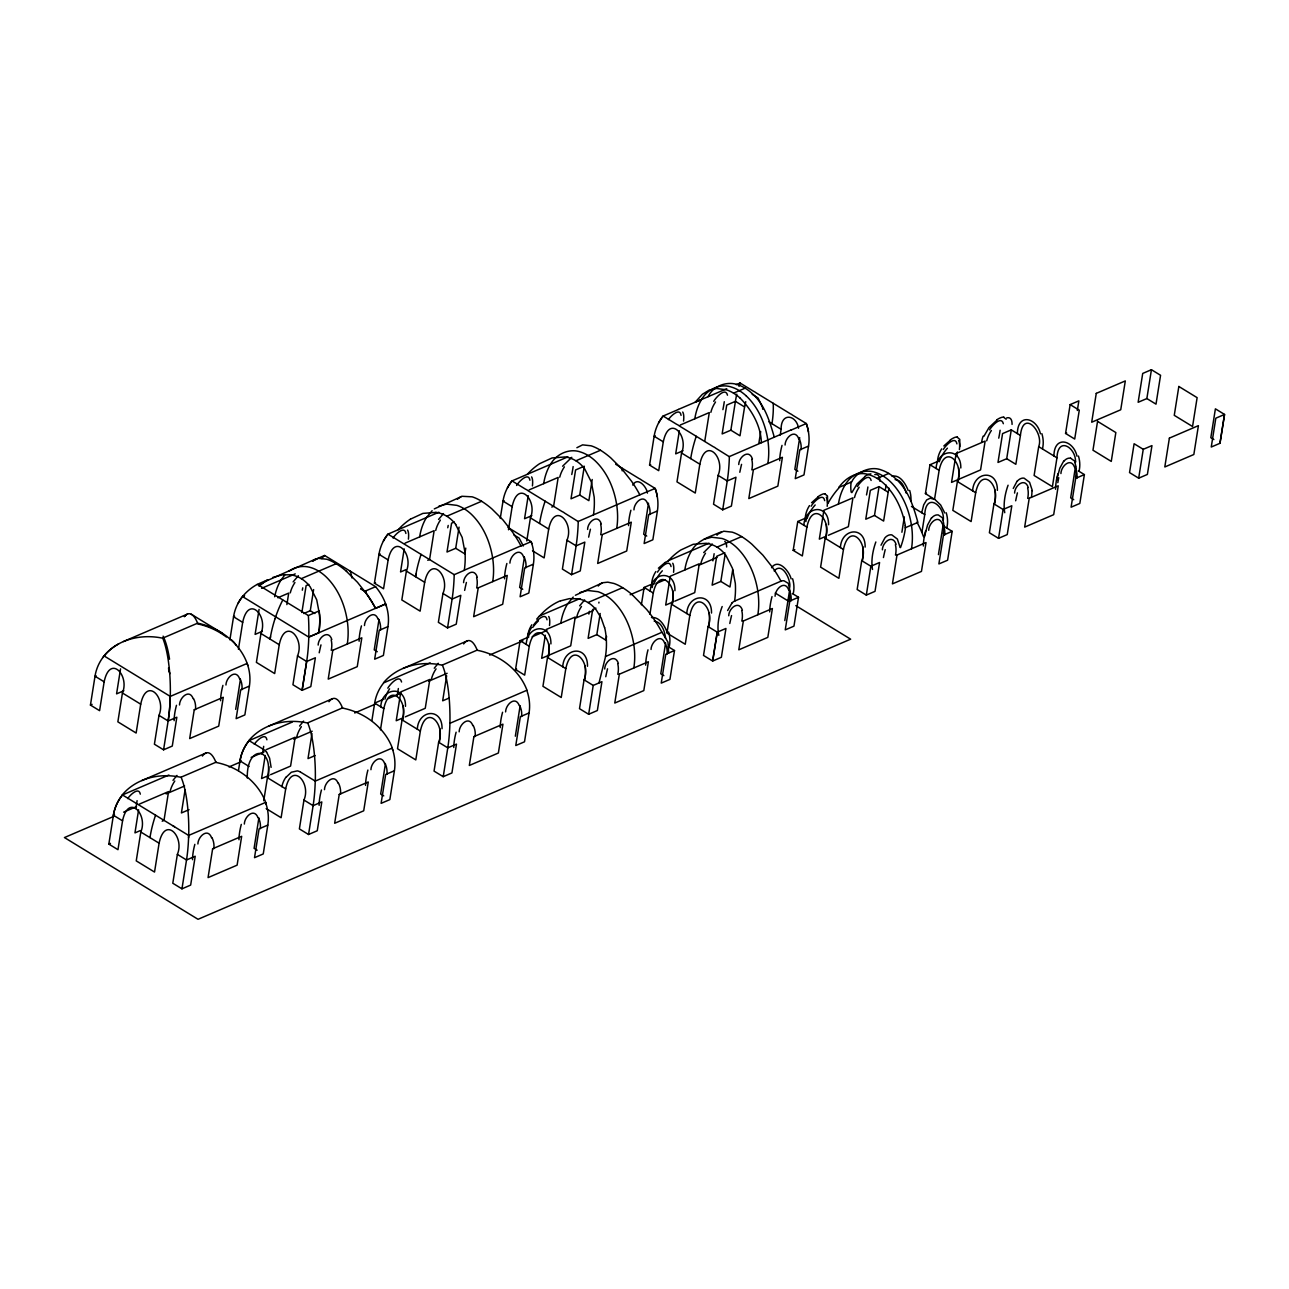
<?xml version="1.0" encoding="UTF-8"?>
<svg xmlns="http://www.w3.org/2000/svg" width="1289" height="1289" viewBox="0 0 1289 1289"><rect width="100%" height="100%" fill="white"/><g stroke="black" fill="none" stroke-linecap="round" stroke-linejoin="round"><path stroke-width="1.5" d="M578.229 521.578L564.663 513.119A11.73 9.12 84.1 0 0 562.149 511.588L528.087 490.755A11.73 9.12 84.1 0 0 525.574 489.208L512.007 480.91L510.798 482.457A58.166 49.804 19.3 0 0 507.415 487.887A57.86 49.53 19.3 0 0 503.016 501.099L500.261 518.42M729.365 456.709L715.798 448.25A11.73 9.12 84.1 0 0 713.284 446.719L679.222 425.886A11.73 9.12 84.1 0 0 676.709 424.339L663.142 416.025L662.014 417.491A58.166 49.804 19.3 0 0 658.55 423.018A57.86 49.53 19.3 0 0 654.135 436.23L649.575 465.087L658.711 470.678L663.287 441.821C669.12 413.624 689.019 435.505 681.559 452.987L676.983 481.86L695.27 493.043L699.83 464.201C705.647 435.972 725.578 457.869 718.102 475.351L713.542 504.225L722.694 509.832L731.395 506.078L735.971 477.22L727.238 480.958L718.102 475.367M169.632 672.423A59.648 15.259 89.9 0 1 170.277 696.447L170.196 698.815A58.005 14.84 89.9 0 1 168.134 720.97L163.574 749.811L154.406 744.22L158.982 715.363C166.458 697.832 146.527 676.113 140.71 704.181L136.135 733.038L117.863 721.84L122.423 692.999C129.883 675.468 109.952 653.765 104.151 681.817L99.591 710.674L90.439 705.083L95.015 676.226A58.005 49.659 19.3 0 1 104.087 655.924A59.632 51.044 19.3 0 1 118.604 643.904A62.146 53.155 19.3 0 1 162.768 638.216A62.662 16.032 89.9 0 1 168.44 661.563L169.117 666.864A61.034 15.613 89.9 0 1 169.52 671.005L169.745 673.841M122.294 794.83A61.308 52.478 19.3 0 1 181.137 777.348A61.26 15.677 90 0 1 188.726 835.465L188.565 837.834M799.679 437.616L794.83 469.325L797.875 471.194M1075.525 466.151L1070.676 497.844L1073.721 499.713M648.496 503.209L643.694 534.21L646.74 536.063M665.607 642.808L660.79 673.776L663.835 675.645M827.586 503.048L827.49 495.959L824.992 493.993M959.789 446.655L959.773 439.404L957.211 437.245M258.847 818.08L254.094 848.339L257.139 850.208M378.982 619.59L374.229 649.865L377.29 651.735M385.427 763.733L380.674 794.008L383.735 795.877M524.414 557.17L519.66 587.43L522.722 589.299M520.095 705.953L515.342 736.212M761.364 442.691C760.977 426.143 751.761 409.838 740.257 398.253M240.366 679.77L235.694 709.321M789.48 590.99L784.808 620.557M938.44 554.608L943.113 525.058M1038.692 446.622C1044.171 432.588 1023.208 408.355 1020.421 435.44L1015.845 464.298L1006.709 458.707L997.992 462.461L1002.568 433.603L1011.269 429.865L1020.421 435.456M177.366 854.381L186.518 859.989L195.219 856.234L190.659 885.092L181.942 888.83L172.79 883.239L177.366 854.381C184.843 836.915 164.96 814.986 159.095 843.199L154.535 872.057L136.247 860.875L140.807 832.017C148.283 814.519 128.433 792.703 122.552 820.819M260.958 633.511C268.402 616.078 248.503 594.229 242.686 622.345L238.433 649.285M263.746 800.759L267.403 777.686C274.476 746.412 246.312 744.172 247.311 778.04M297.517 655.892L306.669 661.499L315.37 657.761L310.81 686.602L302.093 690.34L292.941 684.749L297.517 655.892C304.961 638.426 285.062 616.658 279.246 644.709L274.67 673.567L256.398 662.385L260.958 633.527L279.246 644.726M303.962 800.05L313.114 805.657L321.815 801.903L317.255 830.761L308.538 834.499L299.386 828.908L303.962 800.05C311.471 782.568 291.459 760.784 285.691 788.852L281.115 817.725L266.162 808.574M442.949 593.472L452.101 599.079L460.801 595.325L456.242 624.182L447.525 627.92L438.373 622.329L442.949 593.472C450.425 576.006 430.542 554.077 424.677 582.274L420.117 611.147L401.83 599.965L406.389 571.108C413.866 553.609 393.967 531.858 388.134 559.909L383.558 588.783L374.422 583.192L378.982 554.334A57.86 49.53 19.3 0 1 383.381 541.106A58.166 49.804 19.3 0 1 386.781 535.692L387.973 534.129L438.888 512.216M438.631 742.238L447.782 747.846L456.483 744.107L451.923 772.949L443.207 776.687L434.055 771.096L438.631 742.238C446.123 724.772 426.208 702.827 420.359 731.056L415.799 759.914L397.511 748.732L402.071 719.874C409.548 702.392 389.681 680.608 383.816 708.692L380.464 729.864M526.766 540.961L530.423 517.872C537.867 500.406 517.952 478.606 512.152 506.69L508.494 529.779M584.062 679.819L593.23 685.426L601.931 681.672L597.355 710.529L588.638 714.267L579.502 708.676L584.062 679.819C591.554 662.353 571.655 640.407 565.807 668.637L561.231 697.494L542.943 686.312L547.519 657.454C554.979 639.972 535.128 618.172 529.247 646.256L524.671 675.13L515.536 669.539L520.112 640.681L528.812 636.943M571.559 574.701L576.119 545.843L584.835 542.105L580.259 570.946L571.543 574.685L562.407 569.094L566.967 540.236C574.475 522.77 554.447 500.986 548.695 529.038L544.135 557.911L532.502 550.79M671.537 604.219L689.824 615.417L685.249 644.258L666.961 633.076L671.537 604.219C678.997 586.753 659.162 564.92 653.265 593.037M668.685 653.024L667.976 642.164L661.998 632.271L605.572 656.488L599.014 682.928M708.08 626.583L717.248 632.19L712.656 661.031L721.373 657.293L725.949 628.452L717.232 632.19L712.672 661.048L703.52 655.44L708.08 626.583C715.572 609.101 695.641 587.333 689.824 615.401M861.729 560.651L870.881 566.242L879.581 562.503L875.022 591.345L866.305 595.099L857.153 589.492L861.729 560.651C869.205 543.168 849.306 521.223 843.457 549.452L838.881 578.31L820.61 567.128L825.169 538.27C832.646 520.788 812.715 499.02 806.898 527.088L802.338 555.946L793.186 550.355L797.762 521.513L806.479 517.759L805.867 521.61M998.54 538.351L1003.1 509.477L1011.817 505.739L1007.241 534.597L998.524 538.335L989.388 532.744L993.948 503.886C1001.44 486.42 981.541 464.475 975.676 492.704L971.116 521.562L952.829 510.38L957.389 481.522C964.865 464.008 944.982 442.24 939.133 470.324L934.557 499.197L940.616 504.934L944.756 512.941M120.538 668.862L116.574 693.869L123.825 690.743M266.211 804.497L265.534 802.435L188.645 835.433L122.471 794.942A58.134 49.772 19.3 0 0 113.384 815.244L122.552 820.835L117.976 849.693L108.84 844.102L113.4 815.244A58.005 49.659 19.3 0 1 121.198 796.602L122.471 794.942L168.923 775.011M138.616 809.798L134.958 832.887L140.404 830.551M185.068 789.867L181.411 812.956L189.032 809.669M181.958 888.846L186.518 859.989A58.053 14.856 90 0 0 188.645 835.433M229.893 639.843L233.551 616.754A57.86 49.53 19.3 0 1 237.949 603.542A58.166 49.804 19.3 0 1 241.349 598.112L242.541 596.565A59.616 51.044 19.3 0 1 257.172 584.433M259.073 609.391L255.109 634.397L262.36 631.288M249.405 686.07L244.862 714.928L236.129 718.666L240.705 689.808L249.405 686.07A58.053 49.707 19.3 0 0 247.134 663.416A59.648 51.061 19.3 0 0 235.355 644.21L234.389 643.163A61.034 52.253 19.3 0 0 231.311 640.166L226.88 636.46A62.662 53.655 19.3 0 0 197.62 623.167A62.146 15.935 -90 0 0 186.003 614.966A59.632 15.259 90 0 0 184.343 616.706A59.503 15.226 90 0 1 186.003 614.982M238.481 770.532L239.996 760.913A58.005 49.659 19.3 0 1 247.794 742.271L249.067 740.611L292.313 722.049M286.883 604.622L288.72 593.085L277.828 597.758M265.212 755.467L261.554 778.556L268.805 775.43M267.806 825.089L263.246 853.946L254.513 857.684L259.089 828.827L267.806 825.089A58.053 49.707 19.3 0 0 265.534 802.435M301.868 612.533L306.121 585.609L308.844 584.449M303.737 613.532L310.278 610.728L313.614 589.556M306.653 661.499L302.093 690.34L306.669 661.499A58.053 14.856 90 0 0 308.78 637.088A59.503 15.226 90 0 0 308.377 615.804M311.97 733.602L308.007 758.609L315.08 755.58M308.554 834.499L313.114 805.641A58.053 14.856 90 0 0 315.241 781.102L392.13 748.103L392.807 750.166M371.925 720.422L374.664 703.101A58.053 49.707 19.3 0 1 383.735 682.816L430.188 662.868M387.941 626.599L383.397 655.457L374.664 659.195L379.24 630.337L387.941 626.599A58.053 49.707 19.3 0 0 385.701 604.074A59.503 50.948 19.3 0 0 375.76 586.882M404.198 548.888L400.541 571.978L405.987 569.641M394.402 770.758L389.842 799.615L381.109 803.353L385.685 774.496L394.402 770.758A58.053 49.707 19.3 0 0 392.13 748.103M454.292 522.013L451.569 523.189L446.993 552.03L455.71 548.292L459.061 527.137M447.541 627.936L452.101 599.063A58.053 14.856 90 0 0 454.211 574.668L464.33 570.318M465.764 548.115L464.846 553.883L455.71 548.292M446.639 675.807L442.675 700.813L449.217 698.01M443.223 776.703L447.782 747.846A58.053 14.856 90 0 0 449.909 723.306A61.26 15.677 90 0 0 442.417 665.221A61.26 52.462 19.3 0 0 383.558 682.687M528.216 495.669L524.559 518.742L531.825 515.632M533.388 564.179L528.828 593.037L520.095 596.775L524.671 567.917L533.388 564.179A58.053 49.707 19.3 0 0 531.149 541.638L507.963 527.459M529.07 712.946L524.51 741.803L515.777 745.541L520.353 716.684L529.07 712.946A58.053 49.707 19.3 0 0 526.798 690.308L449.909 723.306M545.311 635.235L541.654 658.325L570.705 645.853L575.265 617.012L546.23 629.467M579.728 495.073L584.304 466.215L575.587 469.953L571.011 498.811L579.728 495.073L588.864 500.664L592.215 479.492M595.953 608.134L592.682 609.536L588.106 638.377L596.823 634.639L600.175 613.483M588.654 714.283L593.214 685.41M606.571 636.395L605.959 640.23L596.823 634.639M641.39 604.767L644.129 587.446L652.846 583.708L652.234 587.558M657.406 510.943L652.846 539.801L644.129 543.539L648.689 514.682L657.406 510.943A57.876 49.546 19.3 0 0 657.326 496.797A58.166 49.804 19.3 0 0 655.811 490.352L655.166 488.418L641.584 480.104A11.73 6.026 54.1 0 0 639.07 478.557L615.675 464.233M649.914 614.208L653.265 593.037L644.129 587.446M679.351 430.784L675.694 453.873L682.961 450.763M704.729 441.402L709.304 412.561L680.27 425.016M674.501 650.526L669.942 679.384L661.225 683.122L665.785 654.264L674.501 650.526L668.411 646.804M730.863 430.188L739.999 435.795L744.575 406.937L735.423 401.346L726.722 405.084L722.146 433.942L730.863 430.188L735.423 401.346A57.86 14.807 90 0 1 736.776 394.16M722.694 509.832L727.254 480.974A57.876 14.807 90 0 0 728.913 466.07A58.359 14.936 90 0 0 729.365 456.564L790.995 429.962M724.869 552.788L716.7 556.3L712.124 585.158L720.841 581.42L725.111 554.479M732.732 569.69L729.977 587.011L720.841 581.42M758.883 443.126L760.703 431.573M780.216 435.07L781.118 429.301L768.937 421.841M808.541 446.075L803.982 474.932L795.249 478.67L799.824 449.813L808.541 446.075A57.876 49.546 19.3 0 0 808.461 431.928A58.166 49.804 19.3 0 0 806.946 425.483L806.302 423.533L792.719 415.235A11.73 6.026 54.1 0 0 790.205 413.688L756.16 392.855A11.73 6.026 54.1 0 0 753.646 391.324L740.063 383.01L736.261 384.654M798.519 597.29L793.96 626.148L785.243 629.886L789.803 601.028L798.519 597.29L792.429 593.568M874.49 515.471L879.05 486.614L888.185 492.205L883.626 521.062L874.49 515.471L865.773 519.209L870.333 490.352L879.05 486.614M866.321 595.099L870.865 566.242M901.897 532.244L904.33 516.857M921.699 512.716L923.714 504.805L926.614 499.971L930.191 498.199L934.622 499.359L925.421 493.606L929.981 464.749L938.698 461.011M922.006 531.89L924.745 514.569C925.873 491.512 944.869 505.691 943.306 519.934M952.152 531.342L947.608 560.216L938.875 563.938L943.451 535.096L952.152 531.342L943.016 525.751M1006.709 458.707L1011.269 429.865M1056.964 457.821L1052.404 486.678L1034.116 475.48L1038.692 446.639L1056.964 457.821C1057.915 435.36 1076.573 448.201 1075.477 462.429M1070.144 404.601L1079.28 410.192L1074.704 439.033L1065.568 433.442L1070.144 404.601L1078.861 400.863L1077.33 410.466M1084.387 474.594L1079.828 503.451L1071.095 507.189L1075.671 478.332L1084.387 474.594L1078.297 470.872M1146.856 398.559L1151.431 369.701L1160.567 375.292L1156.007 404.15L1146.856 398.559L1138.139 402.297L1142.715 373.439L1151.431 369.701M1138.686 478.187L1143.246 449.329L1151.963 445.591L1147.387 474.433L1138.686 478.187L1129.535 472.58L1134.111 443.738L1143.262 449.329M1219.974 443.303L1224.55 414.446L1215.817 418.184L1211.257 447.025L1219.974 443.287L1224.534 414.43L1215.398 408.839L1210.822 437.696L1213.867 439.565M270.11 639.118L270.513 636.653A98.222 53.155 -58.5 0 1 275.008 618.736M415.541 576.699L415.96 574.233A98.222 53.155 -58.5 0 1 420.456 556.3L421.1 554.399M885.14 490.336L886.252 485.163M1017.375 433.587C1017.569 412.496 1036.904 417.652 1040.432 433.813M1053.919 455.952C1054.112 434.86 1073.447 440 1076.992 456.177M380.754 706.839C381.673 687.327 405.89 684.813 405.503 706.34M417.314 729.203C418.216 709.691 442.449 707.162 442.046 728.704M526.202 644.419C527.104 624.907 551.338 622.394 550.935 643.92M562.745 666.784C563.647 647.271 587.897 644.742 587.494 666.284M650.22 591.184C651.122 571.672 675.355 569.158 674.953 590.684M686.779 613.548C687.665 594.036 711.915 591.506 711.512 613.048M744.575 406.921L745.767 401.685M781.118 429.285C780.908 412.093 796.312 414.671 798.568 428.238M803.853 525.235C804.755 505.723 828.988 503.209 828.585 524.736M840.412 547.599C841.314 528.087 865.547 525.558 865.145 547.1M888.202 492.189L889.023 488.193M936.088 468.487C936.99 448.975 961.207 446.461 960.821 467.988M972.631 490.851C973.533 471.339 997.767 468.809 997.38 490.352M270.303 637.894L270.513 636.653M415.735 575.474L415.96 574.233M708.112 396.658C713.01 385.975 727.189 380.69 738.13 384.863A43.923 29.357 66.8 0 1 751.89 393.274C764.876 404.52 769.694 421.455 774.286 437.148M924.358 537.03L927.581 524.961L931.431 517.888M1056.577 480.265L1059.8 468.197L1063.651 461.14M179.509 704.954C179.574 697.591 189.435 688.326 193.189 698.719M225.962 685.007C226.026 677.66 235.887 668.395 239.641 678.787M197.894 843.973C197.974 836.625 207.819 827.361 211.573 837.753M244.346 824.042C244.427 816.678 254.271 807.413 258.026 817.806M364.481 625.536C364.561 618.188 374.406 608.924 378.16 619.316M324.49 789.641C324.554 782.278 334.415 773.013 338.169 783.406M370.942 769.694C371.006 762.347 380.867 753.082 384.621 763.475M459.158 731.83C459.238 724.482 469.083 715.218 472.837 725.61M509.912 563.116C509.993 555.768 519.854 546.504 523.592 556.896M505.61 711.899C505.675 704.535 515.536 695.27 519.29 705.679M633.946 509.88C634.011 502.533 643.872 493.268 647.61 503.661M651.042 649.479C651.122 642.115 660.983 632.851 664.721 643.243M785.082 445.011C785.146 437.664 795.007 428.399 798.745 438.792M775.076 596.243C775.14 588.88 785.001 579.615 788.739 590.008M928.708 530.295C928.773 522.931 938.634 513.683 942.388 524.075M1060.928 473.546C1061.008 466.183 1070.853 456.918 1074.607 467.311M318.157 645.08C318.222 637.475 328.502 629.096 331.837 639.553M463.589 582.644C463.653 575.039 473.933 566.677 477.268 577.134M587.607 529.425C587.687 521.819 597.967 513.441 601.286 523.898M604.718 669.007C604.783 661.402 615.062 653.04 618.398 663.481M738.742 464.539C738.823 456.934 749.102 448.572 752.422 459.029M728.736 615.771C728.817 608.166 739.096 599.804 742.416 610.261M882.385 549.823C882.449 542.218 892.729 533.855 896.064 544.312M1014.604 493.075C1014.669 485.47 1024.948 477.107 1028.284 487.548M275.024 618.736L275.669 616.819A71.33 38.606 -58.5 0 1 282.71 600.11M696.253 436.294L695.625 438.196A99.011 53.574 -58.5 0 0 690.711 458.578M155.566 815.196L154.889 817.21A99.011 53.574 -58.5 0 0 149.975 837.608M545.118 501.163L544.49 503.081A99.011 53.574 -58.5 0 0 539.575 523.447M881.015 545.215L884.899 537.884A12.02 8.25 -78.7 0 1 891.827 534.871L897.353 539.044L900.109 547.422M1013.251 488.467L1017.118 481.135M727.608 610.551L731.862 603.188M983.894 436.294L989.001 427.545L996.816 420.246M851.836 492.656L857.056 483.939L864.581 476.994M632.786 485.099C637.668 476.14 646.772 487 647.432 493.107M774.173 570.979C782.471 561.118 791.188 580.372 789.706 587.381M771.547 567.74C778.411 557.783 789.577 571.72 791.124 578.874M293.119 581.887L298.387 575.716M172.984 780.361L176.98 775.414M299.58 726.029L303.576 721.067M438.566 519.451L443.497 513.586M387.796 688.165C389.874 684.427 399.606 673.615 401.572 682.01M562.584 466.231L571.8 457.321M434.248 668.234L438.244 663.271M713.719 401.362C715.798 397.624 725.53 386.797 727.495 395.191M579.679 605.798L584.626 599.933M703.697 552.578L712.269 544.006M857.346 486.63C859.425 482.892 869.14 472.08 871.122 480.459M989.565 429.865C991.644 426.143 1001.376 415.316 1003.341 423.71M533.453 625.391C535.499 621.652 545.505 611.131 547.035 619.816M657.471 572.171C659.517 568.417 669.523 557.895 671.053 566.58M811.119 506.223C813.166 502.468 823.172 491.963 824.686 500.648M943.339 449.474C945.385 445.72 955.391 435.199 956.905 443.883M281.066 579.969L284.643 575.184M426.498 517.534L432.121 510.702M694.803 418.796A67.769 45.292 66.8 0 1 701.635 399.413C707.548 389.069 720.567 382.994 732.071 387.264A43.939 29.357 66.8 0 1 746.331 395.981M516.599 485.47C518.645 481.796 528.522 471.661 529.94 480.233M286.561 776.816L291.33 772.24L297.292 770.886A12.004 9.281 82.5 0 1 300.418 772.079M102.814 657.583L104.087 655.924A59.503 50.948 19.3 0 1 118.604 643.92M393.064 538.029C395.127 534.484 404.746 525.122 405.906 533.469M127.724 798.6C129.818 795.249 138.938 786.258 140.308 794.153M254.32 744.252C256.414 740.917 265.534 731.91 266.904 739.805M668.459 419.586C670.522 416.121 680.012 407.131 681.059 415.364M536.691 619.107L539.398 615.997L579.953 598.595M811.587 502.726L818.064 496.99M943.822 445.978L950.283 440.242M658.389 568.207L665.205 562.407M573.234 597.049L567.611 603.88A67.769 45.292 66.8 0 0 560.779 623.248M576.876 447.718L582.58 444.866L591.071 445.801A40.442 15.758 47.3 0 1 600.481 450.232A40.442 15.758 47.3 0 1 610.712 457.821L621.814 468.874L631.433 481.103A69.735 27.182 47.3 0 1 639.843 494.831L655.166 488.418A58.359 49.965 19.3 0 1 657.326 496.797M717.989 534.065L723.693 531.213L732.184 532.148A40.442 15.758 47.3 0 1 741.594 536.578A40.442 15.758 47.3 0 1 751.841 544.167L762.943 555.221L772.562 567.45A69.735 27.182 47.3 0 1 780.973 581.194A11.939 8.282 -83 0 1 784.018 580.791L789.416 584.03M288.849 571.333C295.197 566.419 303.93 565.21 311.487 567.788A43.939 29.357 66.8 0 1 325.73 576.505C337.815 588.026 344.662 604.154 347.224 620.444A67.785 45.292 66.8 0 1 347.273 644.017M434.28 508.913L461.994 496.281L472.177 496.829A40.442 15.774 47.3 0 1 481.603 501.276A40.442 15.774 47.3 0 1 491.818 508.849L502.936 519.902L512.539 532.131A69.735 27.182 47.3 0 1 520.965 545.859L464.346 570.173M575.393 595.26L602.172 582.982M410.466 519.145L422.921 513.393L435.94 512.378M721.212 531.89C710.642 536.498 697.703 539.753 691.645 550.645A67.769 45.292 66.8 0 0 684.797 570.012M346.564 571.381A40.442 15.774 47.3 0 0 326.745 559.249L318.254 558.314L312.55 561.166A61.469 23.959 47.3 0 1 313.775 560.103L324.602 555.462L375.598 586.672L364.771 591.313A68.22 26.602 47.3 0 1 375.566 608.392L385.669 603.945L386.362 606.007M461.22 496.571L457.982 498.746A69.735 27.182 47.3 0 0 457.466 499.31M315.773 558.991L265.035 581.565A61.469 50.497 -80.6 0 1 268.176 579.679L257.349 584.336L308.361 615.53L319.189 610.889A68.22 56.039 -80.6 0 1 318.834 632.738L308.78 637.088L242.541 596.565A58.601 50.174 19.3 0 0 237.949 603.542M123.486 641.519L187.485 614.047M243.25 596.195L244.523 595.647M261.603 588.316L295.229 573.879M507.415 487.887A58.359 49.965 19.3 0 1 512.007 480.91L567.901 456.838M678.465 409.386L726.722 388.73M242.622 596.469L244.443 595.744M678.385 409.483L663.142 416.025A58.359 49.965 19.3 0 0 658.55 423.018M701.651 399.429L695.19 402.2L702.392 394.289L709.143 390.148L716.539 388.456L726.529 389.842A43.923 29.357 66.8 0 1 740.289 398.253M162.785 638.119L197.636 623.167M272.672 577.488L282.388 574.813L290.508 574.797A40.442 33.224 -80.6 0 1 301.32 578.648L336.171 563.696M446.751 516.228L481.603 501.276M527.362 474.271A69.735 57.28 -80.6 0 1 539.608 463.686L552.079 457.949L565.098 456.934A40.442 33.224 -80.6 0 1 575.925 460.785L600.481 450.248M733.522 393.145L745.155 388.166M96.111 675.758L95.015 676.226L104.151 681.817M234.646 616.287L233.551 616.754L242.686 622.361M380.078 553.867L378.982 554.334L388.134 559.925M405.117 543.12L434.151 530.665L429.575 559.507L427.771 560.296M504.096 500.631L503.016 501.099L512.152 506.69M529.135 489.884L558.169 477.429L553.609 506.271L551.789 507.06M655.231 435.763L654.135 436.23L663.287 441.821M90.439 705.083L92.083 704.374M374.422 583.192L375.502 582.725M649.575 465.087L650.655 464.62M104.087 655.924L170.277 696.414L247.15 663.416L247.842 665.478M309.424 636.814L385.04 604.219M576.102 545.843A57.876 14.807 90 0 0 577.778 530.939A58.359 14.936 90 0 0 578.245 521.433L639.86 494.831M521.046 545.988L531.149 541.638L531.793 543.587M791.059 430.091L806.302 423.533A58.359 49.965 19.3 0 1 808.461 431.928M158.982 715.363L168.134 720.97L176.835 717.216L172.275 746.073L163.558 749.811M141.871 780.554L205.886 753.082M268.466 726.206L332.465 698.735M403.135 668.411L467.15 640.939M668.459 560.602L709.031 543.185M181.169 777.138L216.036 762.186M307.765 722.807L342.616 707.854M442.433 664.995L477.301 650.059M560.699 600.819L569.4 598.644L578.068 598.805A40.297 33.095 -80.6 0 1 587.977 602.527L622.619 587.671M668.475 560.618A69.735 57.28 -80.6 0 1 680.737 550.032L693.192 544.296L706.227 543.281A40.442 33.224 -80.6 0 1 717.038 547.132L741.61 536.595M877.148 478.412L888.766 473.434M113.4 815.244L114.495 814.777M139.534 804.03L168.569 791.575L163.993 820.416L162.188 821.206M249.131 766.504L239.996 760.913L241.091 760.446M266.13 749.699L295.165 737.227L290.589 766.085L270.626 774.657M383.381 699.363L374.664 703.101L383.816 708.692M114.367 816.13L64.45 837.56L198.039 919.299L850.627 639.183L795.829 605.653M123.615 812.167L136.553 806.608M166.136 793.911L184.617 785.984M228.991 766.939L240.076 762.17M251.162 757.416L264.116 751.858M293.683 739.161L312.18 731.217M354.701 712.978L375.035 704.245M387.973 698.686L400.911 693.144M428.641 681.237L447.122 673.293M489.643 655.054L522.931 640.762M532.164 636.798L546.955 630.45M574.685 618.543L593.182 610.615M630.144 594.745L644.935 588.396M656.037 583.627L665.269 579.663M698.557 565.388L717.038 557.444M108.84 844.102L110.467 843.393M403.489 717.635L396.222 720.744L400.798 691.887L429.833 679.432L425.257 708.289L405.294 716.845M515.536 669.539L516.631 669.072M672.939 601.979L665.688 605.089L670.248 576.231L699.283 563.776L694.723 592.618L674.759 601.19M793.186 550.355L794.83 549.662M824.767 536.804L819.321 539.14L823.88 510.299L852.931 497.828L848.355 526.685L828.392 535.257M925.421 493.606L926.501 493.139M1065.568 433.442L1066.664 432.975M734.633 601.093L780.989 581.194M892.052 476.237C900.189 474.32 905.845 484.293 908.213 490.577M438.969 506.126L446.574 504.112L456.918 505.369A43.939 29.357 66.8 0 1 471.162 514.085C483.246 525.606 490.094 541.718 492.656 558.024A67.785 45.292 66.8 0 1 492.704 581.597M704.1 539.237L711.721 537.223L722.066 538.48A43.939 29.357 66.8 0 1 736.309 547.197C748.393 558.717 755.241 574.846 757.819 591.135A67.769 45.292 66.8 0 1 757.851 614.708M580.082 592.473L587.687 590.459L598.032 591.715A43.939 29.357 66.8 0 1 605.298 595.099A43.939 29.357 66.8 0 1 612.259 600.416C624.375 611.921 631.223 628.065 633.785 644.371A67.769 45.292 66.8 0 1 633.834 667.944M651.493 617.56C659.501 616.593 664.705 625.809 667.106 632.109M895.146 479.621C901.72 479.83 904.733 487.677 906.135 493.043M654.184 621.137C661.982 621.926 664.802 631.852 665.591 638.361M752.196 394.305L758.029 397.963L762.331 407.018M1003.728 417.298L1006.145 419.231M513.731 534.774L519.145 538.093L523.302 545.956M1070.579 458.191L1075.574 461.704M929.981 464.749L939.133 470.34M957.389 481.522L975.676 492.704M993.948 503.886L1003.116 509.493M911.452 506.432L924.745 514.569M797.762 521.513L806.898 527.104M825.169 538.27L843.457 549.468M681.543 453.003L699.83 464.201M775.269 593.085L788.965 601.464M530.423 517.872L548.695 529.07M566.967 540.236L576.135 545.843M454.227 574.668L387.973 534.129A58.359 49.965 19.3 0 0 383.381 541.122M406.389 571.108L424.677 582.29M520.112 640.681L529.247 646.272M547.519 657.454L565.79 668.637M360.856 588.767L365.818 591.796M360.872 588.864L365.85 591.909M310.278 610.728L314.838 613.516M402.071 719.874L420.359 731.072M191.255 614.241L222.111 633.108M300.546 772.111L315.241 781.102M267.403 777.686L285.691 788.868M122.423 692.999L140.71 704.181M140.807 832.017L159.095 843.199M632.029 594.551L646.707 609.52A65.385 25.474 47.3 0 1 661.869 632.222M346.387 571.269L357.504 582.322L367.107 594.551A69.735 27.182 47.3 0 1 375.518 608.279M746.299 395.965C758.415 407.469 765.263 423.614 767.825 439.92A67.769 45.292 66.8 0 1 767.857 463.492M235.371 644.21L236.322 645.257M943.339 518.468L938.344 514.956A12.02 8.04 -79.6 0 0 931.544 518.097M266.581 752.099L269.594 758.141L271.109 767.374M455.581 524.397L462.171 537.4L465.023 552.53A69.735 57.28 -80.6 0 1 464.314 570.173M604.525 627.63L601.206 618.108L596.227 609.923A40.297 33.095 -80.6 0 0 587.993 602.527M762.508 407.775L762.798 409.29M911.452 525.203C908.874 508.897 902.026 492.736 889.926 481.232A43.939 29.357 66.8 0 0 875.698 472.531C864.194 468.278 851.143 474.32 845.278 484.712A67.769 45.292 66.8 0 0 838.43 504.063M1032.344 490.674L1029.573 482.279L1024.046 478.138A12.02 8.25 -78.7 0 0 1017.198 481.264M773.174 403.28L773.271 404.875A99.011 53.574 -58.5 0 1 771.95 423.727M622.039 468.149L622.136 469.647A99.011 53.574 -58.5 0 1 622.184 470.839M403.248 706.05A33.385 13.76 83.4 0 1 403.006 719.391M439.775 728.398A33.417 13.744 83.4 0 1 439.533 741.723M548.679 643.614A33.385 13.76 83.4 0 1 548.437 656.971M585.206 665.978A33.417 13.744 83.4 0 1 584.964 679.303M668.572 631.948A33.417 27.552 39.3 0 1 669.152 647.094M672.697 590.378A33.385 13.76 83.4 0 1 672.455 603.735M709.224 612.742A33.417 13.744 83.4 0 1 708.982 626.067M792.606 578.729A33.417 27.552 39.3 0 1 793.17 593.858M826.33 524.446A33.385 13.76 83.4 0 1 826.104 537.787M862.857 546.794A33.417 13.744 83.4 0 1 862.631 560.119M909.663 490.416A33.385 27.504 39.4 0 1 910.936 501.05M946.239 512.78A33.417 27.552 39.3 0 1 946.803 527.91M526.992 690.26A61.26 52.462 19.3 0 0 477.252 650.284A61.26 15.677 90 0 0 463.653 643.936M473.192 725.417A28.632 22.783 -29.8 0 1 475.158 736.502M453.792 747.539A28.632 9.829 -71.8 0 1 456.113 732.2M519.644 705.486A28.632 22.783 -29.8 0 1 521.61 716.571M500.245 727.608A28.632 9.829 -71.8 0 1 502.565 712.253M398.349 688.519A28.632 4.415 -75.7 0 1 396.98 696.463M384.944 699.154A28.632 19.77 -41.3 0 1 389.6 688.809M431.396 679.206A28.632 19.77 -41.3 0 1 436.053 668.878M605.782 676.725A28.632 4.415 -75.7 0 1 607.538 668.814M617.753 663.835A28.632 21.091 -46.4 0 1 617.818 674.324M604.67 627.566A65.385 53.719 -80.6 0 1 605.459 656.472M527.636 637.088A28.632 22.783 -29.8 0 1 531.809 624.778M548.711 616.464A28.632 8.491 -67.1 0 1 549.517 625.503M532.728 627.421A23.218 11.633 -43.4 0 1 538.399 620.927M539.495 616.11A65.385 53.687 -80.6 0 1 560.667 600.658M527.072 638.103A32.87 24.362 -36.1 0 1 531.535 627.534M665.076 643.066A28.632 22.783 -29.8 0 1 667.041 654.135M645.692 665.188A28.632 9.829 -71.8 0 1 647.996 649.833M589.395 611.308A28.632 4.415 -75.7 0 1 588.864 614.096M576.827 616.787A28.632 19.77 -41.3 0 1 581.484 606.442M598.95 602.156A32.87 7.508 -71 0 1 598.869 603.026M729.8 623.489A28.632 4.415 -75.7 0 1 731.556 615.578M741.771 610.599A28.632 21.091 -46.4 0 1 741.836 621.105M731.814 603.091A11.939 8.282 -83 0 1 734.601 601.173M734.601 601.093A69.735 57.28 -80.6 0 0 735.326 583.434L732.458 568.32L725.868 555.317A40.442 33.224 -80.6 0 0 717.055 547.132M718.827 635.316A29.985 13.889 -73.2 0 1 722.178 606.523M651.718 583.127A28.632 22.783 -29.8 0 1 655.827 571.543M672.729 563.245A28.632 8.491 -67.1 0 1 673.551 572.284M665.156 562.649A11.891 3.69 -40.2 0 1 668.201 560.957M653.829 584.352A29.969 17.659 -42.5 0 1 662.337 570.801M789.094 589.83A28.632 22.783 -29.8 0 1 791.059 600.9M769.71 611.953A28.632 9.829 -71.8 0 1 772.014 596.598M788.449 584.739A29.985 21.704 -57.5 0 1 789.351 600.013M714.138 553.722A28.632 4.415 -75.7 0 1 712.881 560.86M700.862 563.551A28.632 19.77 -41.3 0 1 705.502 553.207M724.772 541.461A29.969 9.813 -59.4 0 1 726.642 546.971M883.432 557.557A28.632 4.415 -75.7 0 1 885.205 549.646M895.404 544.651A28.632 21.091 -46.4 0 1 895.484 555.156M905.442 528.039A80.514 66.77 -80.9 0 1 900.512 547.616M872.524 569.464A30.324 13.132 -73 0 1 875.843 541.976M911.468 525.203A67.769 45.292 66.8 0 1 911.5 548.776M827.957 503.338A80.514 65.546 -80 0 1 839.042 487.79M818.096 496.652A12.02 4.044 -43.1 0 1 825.218 493.735M807.027 518.516A30.324 18.642 -42 0 1 815.18 504.95M805.303 517.904A28.632 22.783 -29.8 0 1 809.476 505.594M826.362 497.296A28.632 8.491 -67.1 0 1 827.184 506.319M942.726 523.882A28.632 22.783 -29.8 0 1 944.708 534.967M923.343 546.004A28.632 9.829 -71.8 0 1 925.663 530.649M916.946 522.126A80.514 30.662 47.9 0 1 923.44 536.53M942.501 519.048A30.324 22.139 -54.7 0 1 943.274 534.033M851.159 492.189A80.514 31.871 46.5 0 1 851.368 481.619M864.645 476.511A12.02 4.254 -42 0 1 870.913 473.853M874.764 474.594A30.324 9.635 -61.3 0 1 879.823 481.184M867.9 486.984A28.632 4.415 -75.7 0 1 866.514 494.928M854.494 497.602A28.632 19.77 -41.3 0 1 859.135 487.274M632.142 594.616A40.297 15.71 47.3 0 0 613.886 583.45L607.796 582.161L602.898 582.709A65.385 25.49 47.3 0 0 598.209 586.06M716.99 535.257A69.735 27.182 47.3 0 1 717.457 534.629M958.565 467.681A33.385 13.76 83.4 0 1 958.323 481.039M995.092 490.046A33.417 13.744 83.4 0 1 994.85 503.371M1041.883 433.668A33.385 27.504 39.4 0 1 1042.479 448.781M1078.458 456.032A33.417 27.552 39.3 0 1 1079.038 471.162M950.315 439.903A12.02 4.044 -43.1 0 1 957.437 436.987M939.246 461.752A30.324 18.642 -42 0 1 947.415 448.185M937.522 461.156A28.632 22.783 -29.8 0 1 941.695 448.846M958.581 440.548A28.632 8.491 -67.1 0 1 959.403 449.571M957.405 451.956A33.353 3.883 -77 0 1 956.615 456.548M996.864 419.763A12.02 4.254 -42 0 1 1003.873 417.137M1006.709 417.91A30.324 9.635 -61.3 0 1 1012.058 424.419M1000.119 430.236A28.632 4.415 -75.7 0 1 998.749 438.163M986.713 440.838A28.632 19.77 -41.3 0 1 991.37 430.51M981.654 442.353A33.369 27.005 -26.2 0 1 983.12 436.181M1074.962 467.134A28.632 22.783 -29.8 0 1 1076.927 478.203M1055.562 489.256A28.632 9.829 -71.8 0 1 1057.882 473.901M1057.802 482.666A33.272 3.883 -77 0 1 1058.768 477.687M1063.763 461.349A12.02 8.04 -79.6 0 1 1070.579 458.175M1074.736 462.3A30.324 22.139 -54.7 0 1 1075.509 477.284M1015.668 500.793A28.632 4.415 -75.7 0 1 1017.424 492.881M1027.623 487.903A28.632 21.091 -46.4 0 1 1027.704 498.392M1031.893 490.787A33.256 25.989 -34.6 0 1 1031.442 497.055M1004.759 512.7A30.324 13.132 -73 0 1 1008.079 485.212M739.048 385.782A58.359 14.936 90 0 1 740.063 383.01L739.612 384.186A58.166 14.888 90 0 0 738.968 386.023M724.273 401.717A28.632 4.415 -75.7 0 1 722.903 409.644M710.867 412.335A28.632 19.77 -41.3 0 1 715.524 401.991M799.099 438.598A28.632 22.783 -29.8 0 1 801.065 449.684M779.716 460.721A28.632 9.829 -71.8 0 1 782.02 445.382M682.735 412.029A28.632 8.491 -67.1 0 1 683.557 421.068M739.805 472.273A28.632 4.415 -75.7 0 1 741.562 464.362M751.777 459.367A28.632 21.091 -46.4 0 1 751.841 469.873M543.684 483.665A67.769 45.292 66.8 0 1 550.5 464.282C556.413 453.937 569.432 447.863 580.936 452.133A43.939 29.357 66.8 0 1 595.196 460.85C607.264 472.37 614.128 488.499 616.69 504.789A67.769 45.292 66.8 0 1 616.722 528.361M575.925 460.785A40.442 33.224 -80.6 0 1 584.739 468.954L591.329 481.957L594.181 497.087A69.735 57.28 -80.6 0 1 593.488 514.73M573.138 466.586A28.632 4.415 -75.7 0 1 571.768 474.513M559.732 477.204A28.632 19.77 -41.3 0 1 564.389 466.86M647.964 503.467A28.632 22.783 -29.8 0 1 649.93 514.553M628.581 525.59A28.632 9.829 -71.8 0 1 630.885 510.251M531.616 476.898A28.632 8.491 -67.1 0 1 532.421 485.937M588.67 537.142A28.632 4.415 -75.7 0 1 590.426 529.231M600.642 524.236A28.632 21.091 -46.4 0 1 600.706 534.742M435.94 512.378A40.442 33.224 -80.6 0 1 455.758 524.51M398.204 529.715A69.735 57.28 -80.6 0 1 410.45 519.129M448.201 525.429A28.632 4.415 -75.7 0 1 447.75 527.749M435.714 530.44A28.632 19.77 -41.3 0 1 440.371 520.095M419.65 536.885A67.785 45.292 66.8 0 1 426.433 517.614M523.946 556.703A28.632 22.783 -29.8 0 1 525.912 567.788M504.563 578.825A28.632 9.829 -71.8 0 1 506.867 563.486M407.582 530.117A28.632 8.491 -67.1 0 1 408.404 539.156M464.652 590.378A28.632 4.415 -75.7 0 1 466.409 582.467M476.624 577.472A28.632 21.091 -46.4 0 1 476.688 587.977M301.32 578.648A40.442 33.224 -80.6 0 1 310.15 586.817L316.723 599.82L319.591 614.95A69.735 57.28 -80.6 0 1 318.882 632.593M259.315 585.818A69.735 57.28 -80.6 0 1 265.018 581.548A69.767 57.312 -80.6 0 0 259.041 586.044M350.205 571.14A71.33 38.606 -58.5 0 1 351.929 577.939M321.896 558.653A59.616 15.259 90 0 1 324.538 555.511M302.754 587.848A28.632 4.415 -75.7 0 1 302.303 590.185M290.283 592.859A28.632 19.77 -41.3 0 1 294.923 582.531M274.67 596.759A67.785 45.292 66.8 0 1 281.002 580.034M378.515 619.123A28.632 22.783 -29.8 0 1 380.481 630.208M359.115 641.245A28.632 9.829 -71.8 0 1 361.436 625.906M319.205 652.798A28.632 4.415 -75.7 0 1 320.977 644.887M331.176 639.892A28.632 21.091 -46.4 0 1 331.257 650.397M173.177 825.975A11.698 9.087 84.2 0 1 174.514 826.781M136.618 803.595A11.698 9.087 84.2 0 1 137.939 804.417M215.988 762.427A61.26 52.462 19.3 0 1 265.727 802.403M211.928 837.56A28.632 22.783 -29.8 0 1 213.893 848.645M192.528 859.682A28.632 9.829 -71.8 0 1 194.848 844.343M258.38 817.629A28.632 22.783 -29.8 0 1 260.346 828.698M238.981 839.751A28.632 9.829 -71.8 0 1 241.301 824.396M137.085 800.662A28.632 4.415 -75.7 0 1 135.716 808.606M170.132 791.349A28.632 19.77 -41.3 0 1 174.788 781.005M202.389 756.079A61.308 15.677 90 0 1 215.972 762.427M328.985 701.732A61.26 15.677 90 0 1 342.568 708.096A61.26 52.462 19.3 0 1 392.323 748.055M248.89 740.498A61.26 52.462 19.3 0 1 307.733 723.032A61.26 15.677 90 0 1 315.306 781.134M239.996 760.913A58.053 49.707 19.3 0 1 249.067 740.611L263.762 749.602A12.004 9.232 82.8 0 1 266.549 752.148M263.681 746.331A28.632 4.415 -75.7 0 1 262.312 754.258M296.728 737.018A28.632 19.77 -41.3 0 1 301.368 726.674M338.524 783.229A28.632 22.783 -29.8 0 1 340.489 794.298M319.124 805.351A28.632 9.829 -71.8 0 1 321.444 789.996M384.96 763.281A28.632 22.783 -29.8 0 1 386.942 774.367M365.577 785.404A28.632 9.829 -71.8 0 1 367.897 770.065M268.74 766.536A34.529 13.905 83.8 0 1 268.321 777.154M281.84 786.725A34.529 28.551 38.2 0 1 286.351 776.655M170.261 696.414A58.053 14.856 90 0 1 168.134 720.954M193.543 698.541A28.632 22.783 -29.8 0 1 195.509 709.611M174.144 720.664A28.632 9.829 -71.8 0 1 176.464 705.309M239.98 678.594A28.632 22.783 -29.8 0 1 241.961 689.679M220.596 700.717A28.632 9.829 -71.8 0 1 222.916 685.377M231.569 639.956A61.936 53.8 17.8 0 1 234.646 642.969M197.539 623.86A62.565 52.817 20.2 0 1 226.381 636.992M168.537 667.879A61.936 14.276 89.4 0 1 168.907 671.875M163.107 636.154A62.565 17.256 -89.3 0 1 169.536 659.227M905.297 525.574L905.007 527.813L917.913 522.432C913.53 506.625 908.342 489.82 895.484 478.525A43.923 29.357 66.8 0 0 881.757 470.131C870.897 465.506 856.025 472.064 851.755 481.86L838.817 487.484C845.713 477.575 857.926 470.243 870.139 475.109A43.923 29.357 66.8 0 1 883.9 483.536C895.629 494.541 902.445 509.928 905.297 525.574M194.252 709.74L189.676 738.597L218.711 726.126L223.287 697.285L194.252 709.74M212.637 848.774L208.061 877.616L237.112 865.161L241.671 836.303L212.637 848.774M332.788 650.284L328.212 679.126L357.246 666.671L361.822 637.813L332.771 650.268M339.233 794.427L334.657 823.284L363.707 810.813L368.267 781.972L339.233 794.427M478.219 587.865L473.643 616.706L502.694 604.251L507.254 575.393L478.203 587.848M473.901 736.631L469.325 765.473L498.376 753.018L502.936 724.16L473.901 736.631M602.237 534.629L597.677 563.47L626.712 551.015L631.288 522.158L602.221 534.613M619.332 674.211L614.772 703.053L643.807 690.598L648.383 661.74L619.332 674.211M753.372 469.76L748.812 498.601L777.847 486.146L782.407 457.289L753.356 469.744M743.35 620.976L738.79 649.817L767.825 637.362L772.401 608.505L743.35 620.976M896.999 555.027L892.423 583.885L921.458 571.414L926.034 542.556L896.999 555.027M956.116 453.535L951.54 482.392L980.575 469.921L985.15 441.08L956.116 453.535M1029.218 498.279L1024.658 527.12L1053.693 514.665L1058.253 485.808L1029.218 498.279M1096.262 393.387L1091.702 422.228L1120.737 409.773L1125.313 380.916L1096.262 393.387M1097.551 421.358L1092.975 450.215L1111.263 461.414L1115.839 432.556L1097.551 421.358M1169.381 438.115L1164.805 466.972L1193.84 454.501L1198.416 425.644L1169.381 438.115M1178.839 386.474L1174.263 415.332L1192.551 426.514L1197.127 397.657L1178.839 386.474"/></g></svg>
